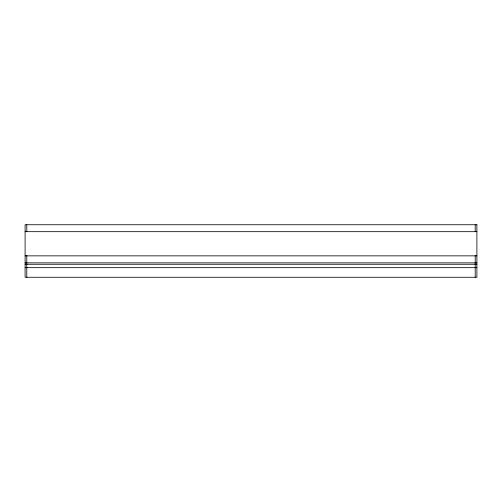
<?xml version="1.0" encoding="UTF-8"?>
<svg xmlns="http://www.w3.org/2000/svg" width="502" height="502" viewBox="0 0 502 502"><rect width="100%" height="100%" fill="white"/><g stroke="black" fill="none" stroke-linecap="round" stroke-linejoin="round"><path stroke-width="0.75" d="M25.1 231.673L476.9 231.673M25.1 255.851L476.9 255.851M25.1 262.86L476.9 262.86M25.1 264.272L476.9 264.272M25.1 267.66L476.9 267.66M475.206 224.739L475.206 231.673M475.206 255.474L475.206 277.261M26.794 224.739L26.794 231.673M26.794 255.474L26.794 277.261M476.9 224.739L25.1 224.739L25.1 277.261L476.9 277.261L476.9 224.739"/></g></svg>
